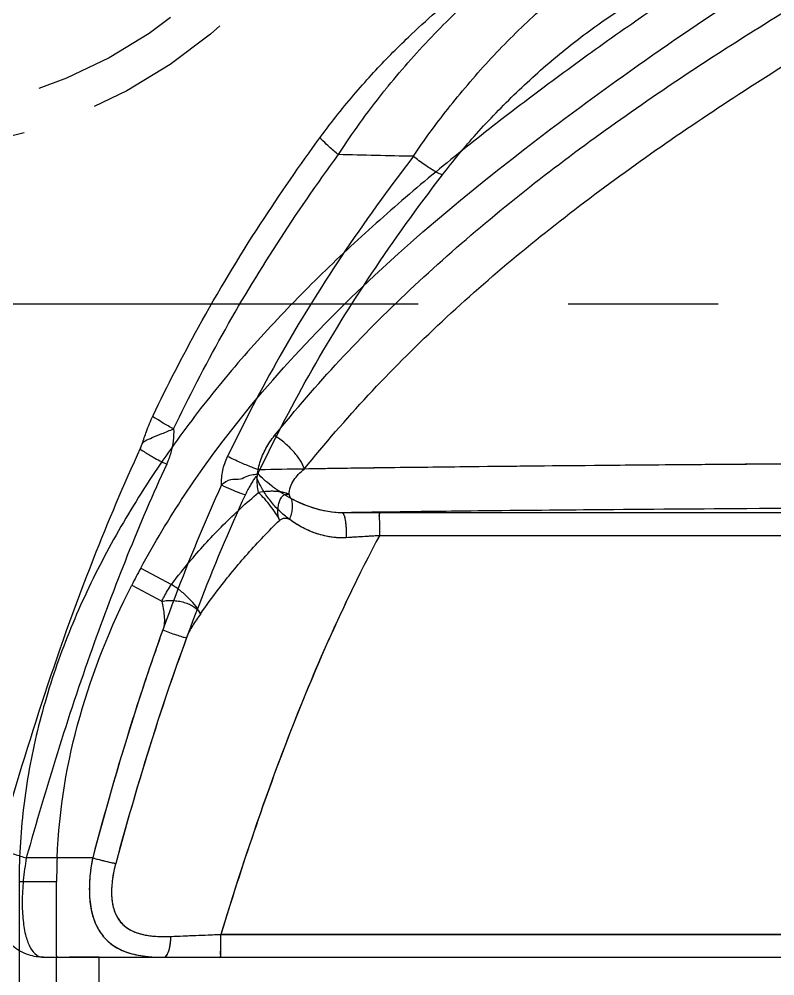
# Model space of a CAD drawing. Header units: millimetres. Extents: x 28656 to 29764, y -21384 to -20601.
# Drawn here: x 29170.18 to 29180.26, y -20746.22 to -20733.47 of the extents above; entities that cross this region are included whole.
import ezdxf

# ---------------------------------------------------------------- set-up
doc = ezdxf.new("R2010")
doc.units = ezdxf.units.MM
doc.header["$LTSCALE"] = 8
doc.linetypes.add('CENTER', pattern=[2, 1.25, -0.25, 0.25, -0.25])
doc.linetypes.add('HIDDEN', pattern=[0.375, 0.25, -0.125])
for name, color, linetype in [('Cav-cor', 30, 'Continuous'), ('CL', 1, 'Continuous'), ('PRODUCT', 1, 'Continuous'), ('SCREW', 52, 'HIDDEN'), ('SLIDE', 6, 'Continuous')]:
    doc.layers.add(name, color=color, linetype=linetype)

# ---------------------------------------------------------------- blocks, each defined once
blk = doc.blocks.new('cb_8')
at = {"linetype": 'HIDDEN'}
blk.add_circle((0, 0), 7, dxfattribs=at)
at = {"layer": 'SCREW'}
blk.add_circle((0, 0), 6.5, dxfattribs=at)

msp = doc.modelspace()

# ---------------------------------------------------------------- linework, layer by layer
at = {"layer": 'Cav-cor', "color": 241}
for p, q in [((29174.978, -20740.049), (29174.486, -20740.049)), ((29183.701, -20740.048), (29174.978, -20740.049)), ((29174.984, -20740.355), (29174.542, -20740.381)), ((29183.707, -20740.354), (29174.984, -20740.355)), ((29171.801, -20740.787), (29172.21, -20741.005)), ((29171.682, -20741.016), (29172.081, -20741.229)), ((29171.161, -20744.651), (29170.686, -20744.651)), ((29170.18, -20744.966), (29170.68, -20744.966)), ((29170.68, -20745.953), (29170.68, -20744.966)), ((29172.205, -20745.698), (29172.87, -20745.671)), ((29172.87, -20745.671), (29185.053, -20745.671)), ((29170.691, -20745.977), (29170.853, -20745.977)), ((29171.245, -20745.977), (29185.314, -20745.977))]:
    msp.add_line(p, q, dxfattribs=at)
for centre, radius, start, end in [((29181.585, -20746.048), 11.109, 151.7308, 153.0639), ((29178.499, -20744.966), 7.819, 177.6895, 179.9998), ((29171.288, -20732.017), 13.96, 269.8244, 270.0012)]:
    msp.add_arc(centre, radius, start, end, dxfattribs=at)
for points, knots in [([(29180.147, -20732.334), (29179.557, -20732.708), (29178.683, -20733.288), (29177.687, -20733.998), (29177.125, -20734.413), (29176.568, -20734.835), (29175.882, -20735.376), (29175.081, -20736.053), (29174.308, -20736.762), (29173.571, -20737.508), (29172.878, -20738.295), (29172.237, -20739.126), (29171.658, -20740.001), (29171.152, -20740.92), (29170.734, -20741.883), (29170.42, -20742.885), (29170.224, -20743.917), (29170.18, -20744.617), (29170.18, -20744.966)], [0, 0, 0, 0, 0.125011, 0.187519, 0.218774, 0.250029, 0.312537, 0.375045, 0.437554, 0.50006, 0.562565, 0.625068, 0.687569, 0.750065, 0.812556, 0.875042, 0.937523, 1, 1, 1, 1]), ([(29173.586, -20739.019), (29173.863, -20738.676), (29174.442, -20738.006), (29175.383, -20737.063), (29176.388, -20736.175), (29177.445, -20735.338), (29178.546, -20734.548), (29179.682, -20733.798), (29180.843, -20733.081), (29181.63, -20732.621), (29182.025, -20732.393)], [0, 0, 0, 0, 0.122492, 0.245857, 0.370058, 0.494997, 0.620571, 0.74667, 0.873181, 1, 1, 1, 1]), ([(29171.801, -20740.787), (29171.981, -20740.453), (29173.37, -20738.154), (29176.35, -20735.497), (29179.348, -20733.431), (29180.415, -20732.757)], [0, 0, 0, 0, 0.095957, 0.680965, 1, 1, 1, 1]), ([(29173.982, -20739.466), (29174.255, -20739.129), (29174.825, -20738.469), (29175.752, -20737.541), (29176.742, -20736.667), (29177.784, -20735.843), (29178.868, -20735.064), (29180.361, -20734.075), (29181.515, -20733.383), (29182.292, -20732.933)], [0, 0, 0, 0, 0.122412, 0.245704, 0.369875, 0.494818, 0.620418, 0.746562, 1, 1, 1, 1]), ([(29173.372, -20739.779), (29173.357, -20739.713), (29173.347, -20739.577), (29173.384, -20739.376), (29173.465, -20739.186), (29173.543, -20739.072), (29173.586, -20739.019)], [0, 0, 0, 0, 0.247818, 0.495593, 0.745919, 1, 1, 1, 1]), ([(29173.982, -20739.466), (29173.977, -20739.449), (29173.964, -20739.412), (29173.934, -20739.358), (29173.894, -20739.3), (29173.827, -20739.218), (29173.726, -20739.12), (29173.635, -20739.05), (29173.586, -20739.019)], [0, 0, 0, 0, 0.087237, 0.190012, 0.306694, 0.434888, 0.713951, 1, 1, 1, 1]), ([(29173.781, -20739.806), (29173.78, -20739.772), (29173.791, -20739.703), (29173.839, -20739.613), (29173.904, -20739.533), (29173.955, -20739.487), (29173.982, -20739.466)], [0, 0, 0, 0, 0.250605, 0.496327, 0.745358, 1, 1, 1, 1]), ([(29185.525, -20739.385), (29184.372, -20739.384), (29182.158, -20739.387), (29179.025, -20739.409), (29176.661, -20739.431), (29175.027, -20739.45), (29174.312, -20739.46), (29173.982, -20739.466)], [0, 0, 0, 0, 0.299798, 0.575413, 0.814035, 0.914259, 1, 1, 1, 1]), ([(29172.21, -20741.005), (29172.295, -20740.894), (29172.515, -20740.62), (29172.897, -20740.204), (29173.209, -20739.916), (29173.372, -20739.779)], [0, 0, 0, 0, 0.247968, 0.622332, 1, 1, 1, 1]), ([(29173.781, -20739.806), (29173.757, -20739.792), (29173.715, -20739.779), (29173.656, -20739.769), (29173.605, -20739.764), (29173.55, -20739.762), (29173.472, -20739.765), (29173.412, -20739.773), (29173.372, -20739.779)], [0, 0, 0, 0, 0.198147, 0.31243, 0.436393, 0.568616, 0.707722, 1, 1, 1, 1]), ([(29173.653, -20740.148), (29173.637, -20740.116), (29173.599, -20740.052), (29173.532, -20739.957), (29173.456, -20739.865), (29173.401, -20739.807), (29173.372, -20739.779)], [0, 0, 0, 0, 0.231249, 0.483625, 0.744372, 1, 1, 1, 1]), ([(29173.653, -20740.148), (29173.647, -20740.141), (29173.639, -20740.122), (29173.633, -20740.091), (29173.631, -20740.058), (29173.63, -20740.013), (29173.634, -20739.959), (29173.648, -20739.898), (29173.669, -20739.854), (29173.691, -20739.827), (29173.708, -20739.812), (29173.726, -20739.803), (29173.746, -20739.801), (29173.764, -20739.802), (29173.776, -20739.804), (29173.781, -20739.806)], [0, 0, 0, 0, 0.06483, 0.137678, 0.215724, 0.294224, 0.446582, 0.591266, 0.720654, 0.777296, 0.828239, 0.874373, 0.917931, 0.960189, 1, 1, 1, 1]), ([(29173.781, -20739.806), (29173.782, -20739.816), (29173.788, -20739.832), (29173.798, -20739.851), (29173.806, -20739.859), (29173.81, -20739.861)], [0, 0, 0, 0, 0.490731, 0.762255, 1, 1, 1, 1]), ([(29173.787, -20740.138), (29173.789, -20740.126), (29173.796, -20740.108), (29173.805, -20740.085), (29173.813, -20740.061), (29173.819, -20740.031), (29173.823, -20739.995), (29173.825, -20739.96), (29173.824, -20739.925), (29173.819, -20739.893), (29173.813, -20739.872), (29173.81, -20739.861)], [0, 0, 0, 0, 0.132152, 0.199317, 0.265721, 0.39654, 0.524897, 0.649551, 0.770284, 0.888452, 1, 1, 1, 1]), ([(29174.486, -20740.049), (29174.36, -20740.05), (29174.124, -20740.007), (29173.906, -20739.913), (29173.81, -20739.861)], [0, 0, 0, 0, 0.536755, 1, 1, 1, 1]), ([(29185.68, -20739.964), (29184.571, -20739.969), (29182.438, -20739.979), (29179.412, -20739.997), (29176.791, -20740.019), (29175.192, -20740.038), (29174.486, -20740.049)], [0, 0, 0, 0, 0.29739, 0.571576, 0.810795, 1, 1, 1, 1]), ([(29173.654, -20740.148), (29173.665, -20740.142), (29173.685, -20740.125), (29173.721, -20740.119), (29173.757, -20740.12), (29173.776, -20740.135), (29173.787, -20740.138)], [0, 0, 0, 0, 0.269832, 0.521503, 0.76178, 1, 1, 1, 1]), ([(29174.486, -20740.049), (29174.491, -20740.049), (29174.498, -20740.055), (29174.504, -20740.065), (29174.512, -20740.082), (29174.52, -20740.11), (29174.528, -20740.152), (29174.535, -20740.202), (29174.54, -20740.259), (29174.542, -20740.319), (29174.542, -20740.361), (29174.542, -20740.381)], [0, 0, 0, 0, 0.038887, 0.067843, 0.104322, 0.20019, 0.324344, 0.472581, 0.639257, 0.817863, 1, 1, 1, 1]), ([(29174.978, -20740.049), (29174.979, -20740.049), (29174.979, -20740.05), (29174.979, -20740.051), (29174.979, -20740.053), (29174.98, -20740.057), (29174.98, -20740.064), (29174.981, -20740.074), (29174.981, -20740.087), (29174.981, -20740.102), (29174.982, -20740.12), (29174.982, -20740.148), (29174.983, -20740.188), (29174.983, -20740.24), (29174.984, -20740.296), (29174.984, -20740.335), (29174.984, -20740.355)], [0, 0, 0, 0, 0.001832, 0.005934, 0.012368, 0.021128, 0.045555, 0.07905, 0.121375, 0.172055, 0.230558, 0.296347, 0.44738, 0.61954, 0.806483, 1, 1, 1, 1]), ([(29172.597, -20741.399), (29172.675, -20741.287), (29172.875, -20741.012), (29173.222, -20740.589), (29173.506, -20740.291), (29173.654, -20740.148)], [0, 0, 0, 0, 0.248683, 0.62328, 1, 1, 1, 1]), ([(29174.542, -20740.381), (29174.47, -20740.386), (29174.328, -20740.378), (29174.126, -20740.326), (29173.945, -20740.245), (29173.837, -20740.175), (29173.787, -20740.138)], [0, 0, 0, 0, 0.266283, 0.523698, 0.768951, 1, 1, 1, 1]), ([(29174.984, -20740.355), (29174.535, -20741.197), (29173.951, -20742.509), (29173.301, -20744.304), (29173.009, -20745.214), (29172.87, -20745.671)], [0, 0, 0, 0, 0.499894, 0.74995, 1, 1, 1, 1]), ([(29172.081, -20741.229), (29172.091, -20741.21), (29172.131, -20741.133), (29172.174, -20741.059), (29172.209, -20741.005)], [0, 0, 0, 0, 0.255118, 1, 1, 1, 1]), ([(29172.597, -20741.399), (29172.59, -20741.382), (29172.572, -20741.349), (29172.525, -20741.279), (29172.447, -20741.191), (29172.337, -20741.091), (29172.253, -20741.032), (29172.209, -20741.005)], [0, 0, 0, 0, 0.096231, 0.204691, 0.451686, 0.723872, 1, 1, 1, 1]), ([(29172.081, -20741.229), (29172.107, -20741.224), (29172.161, -20741.218), (29172.243, -20741.218), (29172.322, -20741.228), (29172.397, -20741.247), (29172.465, -20741.274), (29172.537, -20741.318), (29172.581, -20741.365), (29172.597, -20741.399)], [0, 0, 0, 0, 0.140462, 0.283212, 0.423691, 0.55852, 0.685118, 0.801558, 1, 1, 1, 1]), ([(29172.081, -20741.229), (29172.087, -20741.261), (29172.1, -20741.324), (29172.116, -20741.42), (29172.119, -20741.517), (29172.107, -20741.581), (29172.096, -20741.612)], [0, 0, 0, 0, 0.250093, 0.500236, 0.750381, 1, 1, 1, 1]), ([(29172.597, -20741.399), (29172.562, -20741.45), (29172.491, -20741.55), (29172.433, -20741.659), (29172.412, -20741.717)], [0, 0, 0, 0, 0.498571, 1, 1, 1, 1]), ([(29172.096, -20741.612), (29172.006, -20741.861), (29171.661, -20742.863), (29171.364, -20743.882), (29171.161, -20744.651)], [0, 0, 0, 0, 0.249892, 1, 1, 1, 1]), ([(29172.096, -20741.611), (29172.155, -20741.635), (29172.241, -20741.666), (29172.347, -20741.7), (29172.392, -20741.713), (29172.412, -20741.717)], [0, 0, 0, 0, 0.574195, 0.818401, 1, 1, 1, 1]), ([(29172.412, -20741.717), (29172.231, -20742.21), (29171.897, -20743.207), (29171.605, -20744.217), (29171.468, -20744.724)], [0, 0, 0, 0, 0.499867, 1, 1, 1, 1]), ([(29171.161, -20744.651), (29171.142, -20744.744), (29171.115, -20744.93), (29171.114, -20745.16), (29171.138, -20745.335), (29171.168, -20745.454), (29171.212, -20745.564), (29171.27, -20745.662), (29171.342, -20745.746), (29171.426, -20745.816), (29171.521, -20745.872), (29171.626, -20745.914), (29171.738, -20745.945), (29171.9, -20745.971), (29172.025, -20745.977), (29172.109, -20745.977)], [0, 0, 0, 0, 0.145268, 0.284002, 0.349564, 0.412109, 0.471688, 0.52877, 0.584201, 0.639092, 0.694528, 0.751389, 0.810221, 0.871307, 1, 1, 1, 1]), ([(29171.161, -20744.651), (29171.217, -20744.666), (29171.299, -20744.688), (29171.401, -20744.711), (29171.447, -20744.721), (29171.468, -20744.724)], [0, 0, 0, 0, 0.556373, 0.802995, 1, 1, 1, 1]), ([(29171.468, -20744.724), (29171.449, -20744.793), (29171.42, -20744.93), (29171.408, -20745.103), (29171.419, -20745.236), (29171.439, -20745.329), (29171.471, -20745.415), (29171.517, -20745.491), (29171.577, -20745.555), (29171.648, -20745.606), (29171.728, -20745.644), (29171.847, -20745.681), (29172.007, -20745.701), (29172.138, -20745.701), (29172.205, -20745.698)], [0, 0, 0, 0, 0.138973, 0.273171, 0.337351, 0.399065, 0.458271, 0.515465, 0.571619, 0.627969, 0.68553, 0.744878, 0.869191, 1, 1, 1, 1]), ([(29172.109, -20745.977), (29172.115, -20745.977), (29172.129, -20745.972), (29172.146, -20745.955), (29172.162, -20745.929), (29172.175, -20745.895), (29172.187, -20745.853), (29172.196, -20745.805), (29172.202, -20745.753), (29172.204, -20745.716), (29172.205, -20745.698)], [0, 0, 0, 0, 0.059326, 0.133901, 0.230197, 0.349503, 0.490043, 0.648881, 0.820989, 1, 1, 1, 1]), ([(29172.865, -20745.977), (29172.865, -20745.977), (29172.865, -20745.976), (29172.865, -20745.975), (29172.866, -20745.973), (29172.866, -20745.969), (29172.867, -20745.963), (29172.867, -20745.953), (29172.867, -20745.94), (29172.868, -20745.924), (29172.868, -20745.906), (29172.869, -20745.878), (29172.869, -20745.839), (29172.87, -20745.786), (29172.87, -20745.73), (29172.87, -20745.691), (29172.87, -20745.671)], [0, 0, 0, 0, 0.001484, 0.005212, 0.011294, 0.019728, 0.043588, 0.076636, 0.118637, 0.169115, 0.227529, 0.293342, 0.444723, 0.61757, 0.805443, 1, 1, 1, 1]), ([(29170.691, -20745.977), (29170.689, -20745.977), (29170.686, -20745.976), (29170.682, -20745.97), (29170.68, -20745.962), (29170.68, -20745.956), (29170.68, -20745.953)], [0, 0, 0, 0, 0.173584, 0.369741, 0.638732, 1, 1, 1, 1]), ([(29171.245, -20745.977), (29171.171, -20745.976), (29171.066, -20745.975), (29170.935, -20745.976), (29170.879, -20745.977), (29170.853, -20745.977)], [0, 0, 0, 0, 0.567581, 0.801291, 1, 1, 1, 1])]:
    msp.add_open_spline(points, degree=3, knots=knots, dxfattribs=at)
msp.add_open_spline([(29170.686, -20744.651), (29170.739, -20743.344), (29171.116, -20742.129), (29171.682, -20741.016)], degree=3, dxfattribs=at)
at = {"layer": 'CL', "color": 6, "linetype": 'CENTER'}
msp.add_line((29239.501, -20737.266), (29168.041, -20737.266), dxfattribs=at)
at = {"layer": 'PRODUCT'}
for p, q in [((29171.8, -20739.187), (29171.822, -20739.129)), ((29183.701, -20740.048), (29174.978, -20740.049)), ((29183.707, -20740.354), (29174.984, -20740.355)), ((29171.161, -20744.651), (29170.276, -20744.651)), ((29185.053, -20745.671), (29172.87, -20745.671)), ((29170.507, -20745.977), (29185.316, -20745.977))]:
    msp.add_line(p, q, dxfattribs=at)
for points, start_tangent, end_tangent in [([(29174.906, -20734.178), (29175.371, -20733.705), (29176.115, -20733.064), (29176.85, -20732.561), (29177.525, -20732.227), (29177.944, -20732.099)], (0.677913, 0.735143), (0.978602, 0.205761)), ([(29175.099, -20734.361), (29175.718, -20733.663), (29176.367, -20733.055), (29176.992, -20732.582), (29177.55, -20732.263), (29177.95, -20732.112)], (0.636994, 0.770869), (0.964841, 0.262833)), ([(29175.436, -20735.295), (29175.895, -20734.665), (29176.438, -20734.027), (29177.029, -20733.434), (29177.624, -20732.929), (29178.183, -20732.537), (29178.685, -20732.267), (29179.114, -20732.114)], (0.557684, 0.830054), (0.970693, 0.240325)), ([(29175.823, -20735.544), (29176.276, -20734.998), (29176.811, -20734.444), (29177.389, -20733.929), (29177.968, -20733.491), (29178.508, -20733.152), (29178.989, -20732.919)], (0.608581, 0.793492), (0.92684, 0.375456)), ([(29174.202, -20735.033), (29174.67, -20734.443), (29174.906, -20734.178)], (0.590388, 0.807119), (0.677913, 0.735143)), ([(29175.037, -20734.438), (29175.06, -20734.41), (29175.082, -20734.382)], (0.622711, 0.782452), (0.62791, 0.778286)), ([(29175.082, -20734.382), (29175.09, -20734.371), (29175.099, -20734.361)], (0.627904, 0.778291), (0.629874, 0.776697)), ([(29174.438, -20735.273), (29174.722, -20734.854), (29175.037, -20734.438)], (0.541739, 0.840547), (0.624642, 0.780911)), ([(29171.965, -20738.752), (29172.572, -20737.574), (29173.397, -20736.198), (29174.202, -20735.033)], (0.433888, 0.900967), (0.590597, 0.806966)), ([(29174.438, -20735.273), (29174.314, -20735.171), (29174.229, -20735.088), (29174.2, -20735.038), (29174.203, -20735.035)], (-0.791574, 0.611074), (0.845817, 0.533474)), ([(29172.24, -20738.929), (29172.886, -20737.681), (29173.618, -20736.463), (29174.438, -20735.273)], (0.433776, 0.901021), (0.590555, 0.806997)), ([(29175.436, -20735.295), (29174.934, -20735.285), (29174.438, -20735.273)], (-0.999836, 0.018135), (-0.999678, 0.025386)), ([(29175.436, -20735.295), (29174.475, -20736.635), (29173.657, -20737.96), (29172.959, -20739.298)], (-0.608428, -0.793609), (-0.433524, -0.901142)), ([(29175.823, -20735.544), (29175.727, -20735.499), (29175.588, -20735.41), (29175.436, -20735.295)], (-0.963607, 0.267322), (-0.777507, 0.628874)), ([(29173.389, -20739.476), (29174.088, -20738.141), (29174.882, -20736.856), (29175.823, -20735.544)], (0.433575, 0.901117), (0.608573, 0.793498)), ([(29171.822, -20739.129), (29171.877, -20738.965), (29171.965, -20738.752)], (0.304745, 0.952434), (0.434687, 0.900581)), ([(29172.24, -20738.929), (29172.099, -20738.853), (29172.002, -20738.791), (29171.965, -20738.755), (29171.966, -20738.754)], (-0.891691, 0.452644), (0.837898, 0.545827)), ([(29171.861, -20739.09), (29171.953, -20739.047), (29172.084, -20738.994), (29172.24, -20738.929)], (0.856822, 0.515613), (0.920512, 0.390713)), ([(29172.24, -20738.929), (29172.234, -20739.089), (29172.203, -20739.247), (29172.147, -20739.4)], (0.04017, -0.999193), (-0.417407, -0.90872)), ([(29171.822, -20739.129), (29171.861, -20739.09)], (0.287413, 0.957807), (0.856822, 0.515613)), ([(29169.901, -20744.513), (29170.483, -20742.588), (29171.172, -20740.663), (29171.799, -20739.187)], (0.269474, 0.963008), (0.417603, 0.908629)), ([(29171.801, -20739.189), (29171.799, -20739.19), (29171.846, -20739.234)], (-0.8393, -0.543669), (0.851276, -0.524718)), ([(29171.846, -20739.234), (29171.969, -20739.309), (29172.147, -20739.4)], (0.851276, -0.524718), (0.900131, -0.435619)), ([(29172.878, -20739.678), (29172.895, -20739.486), (29172.959, -20739.298)], (-0.028023, 0.999607), (0.433416, 0.901194)), ([(29173.389, -20739.476), (29173.284, -20739.443), (29173.129, -20739.379), (29172.959, -20739.298)], (-0.982373, 0.18693), (-0.891776, 0.452476)), ([(29172.147, -20739.4), (29171.153, -20741.863), (29170.276, -20744.651)], (-0.417581, -0.90864), (-0.269467, -0.96301)), ([(29173.366, -20739.53), (29173.373, -20739.512), (29173.38, -20739.494), (29173.389, -20739.476)], (0.337084, 0.941474), (0.473543, 0.88077)), ([(29185.525, -20739.385), (29182.437, -20739.389), (29179.859, -20739.403), (29177.725, -20739.421), (29175.989, -20739.439), (29174.556, -20739.457), (29173.389, -20739.476)], (-1, 0.000918), (-0.999809, -0.01955)), ([(29173.366, -20739.53), (29173.302, -20739.545), (29173.215, -20739.564), (29173.132, -20739.603), (29172.998, -20739.609), (29172.878, -20739.678)], (-0.932839, -0.360293), (-0.820874, -0.571109)), ([(29173.344, -20739.566), (29173.325, -20739.581), (29173.295, -20739.626), (29173.263, -20739.679), (29173.23, -20739.74), (29173.197, -20739.805)], (-0.994053, -0.108894), (-0.41935, -0.907824)), ([(29173.366, -20739.53), (29173.359, -20739.542), (29173.352, -20739.554), (29173.344, -20739.566)], (-0.455452, -0.89026), (-0.591295, -0.806455)), ([(29174.542, -20740.381), (29174.411, -20740.381), (29174.274, -20740.361), (29174.131, -20740.322), (29173.987, -20740.261), (29173.847, -20740.18), (29173.714, -20740.081), (29173.59, -20739.962), (29173.482, -20739.826), (29173.397, -20739.687), (29173.344, -20739.566)], (-0.998195, -0.060049), (-0.336225, 0.941782)), ([(29174.486, -20740.049), (29174.383, -20740.045), (29174.271, -20740.029), (29174.153, -20740.001), (29174.029, -20739.961), (29173.905, -20739.909), (29173.782, -20739.846), (29173.66, -20739.772), (29173.544, -20739.689), (29173.442, -20739.604), (29173.366, -20739.53)], (-0.999991, -0.004327), (-0.69338, 0.720572)), ([(29172.878, -20739.678), (29172.256, -20741.177), (29171.684, -20742.834), (29171.161, -20744.651)], (-0.414218, -0.910178), (-0.255574, -0.96679)), ([(29172.878, -20739.678), (29173.003, -20739.736), (29173.118, -20739.781), (29173.197, -20739.805)], (0.901442, -0.4329), (0.977932, -0.208925)), ([(29173.197, -20739.805), (29172.574, -20741.284), (29171.998, -20742.923), (29171.468, -20744.724)], (-0.419199, -0.907894), (-0.261293, -0.965259)), ([(29183.701, -20739.973), (29182.404, -20739.98), (29179.715, -20739.996), (29177.569, -20740.013), (29175.875, -20740.03), (29174.978, -20740.042)], (-0.999989, -0.004741), (-0.999898, -0.01427)), ([(29174.978, -20740.042), (29174.486, -20740.049)], (-0.999898, -0.01427), (-0.999871, -0.016052)), ([(29174.978, -20740.049), (29174.731, -20740.049), (29174.486, -20740.049)], (-1, -0.000153), (-0.999999, -0.001629)), ([(29174.486, -20740.049), (29174.509, -20740.076), (29174.527, -20740.149), (29174.539, -20740.257), (29174.542, -20740.381)], (0.998901, -0.046878), (-0.014127, -0.9999)), ([(29174.978, -20740.049), (29174.98, -20740.073), (29174.982, -20740.139), (29174.983, -20740.238), (29174.984, -20740.355)], (0.894457, -0.447155), (0.000152, -1)), ([(29174.984, -20740.355), (29174.222, -20741.937), (29173.518, -20743.711), (29172.87, -20745.671)], (-0.469882, -0.882729), (-0.291109, -0.95669)), ([(29174.984, -20740.355), (29174.761, -20740.368), (29174.542, -20740.381)], (-0.998181, -0.060295), (-0.998197, -0.060022)), ([(29170.507, -20745.977), (29170.308, -20745.945), (29170.087, -20745.821), (29169.923, -20745.615), (29169.834, -20745.357), (29169.813, -20745.046), (29169.863, -20744.668), (29169.901, -20744.513)], (-0.999995, 0.003269), (0.26944, 0.963017)), ([(29169.902, -20744.513), (29169.922, -20744.529), (29169.998, -20744.561), (29170.12, -20744.603), (29170.276, -20744.651)], (0.25915, -0.965837), (0.959056, -0.283217)), ([(29170.276, -20744.651), (29170.236, -20744.952), (29170.221, -20745.235), (29170.233, -20745.488), (29170.271, -20745.698), (29170.333, -20745.854), (29170.414, -20745.947), (29170.508, -20745.977)], (-0.169919, -0.985458), (1, -0.000081)), ([(29171.161, -20744.651), (29171.127, -20744.865), (29171.116, -20745.097), (29171.137, -20745.32), (29171.194, -20745.515), (29171.287, -20745.679), (29171.42, -20745.809), (29171.601, -20745.903), (29171.832, -20745.959), (29172.109, -20745.977)], (-0.19931, -0.979936), (1, 0.000162)), ([(29171.161, -20744.651), (29171.275, -20744.681), (29171.383, -20744.707), (29171.468, -20744.724)], (0.963238, -0.26865), (0.984554, -0.175083)), ([(29171.468, -20744.724), (29171.431, -20744.888), (29171.413, -20745.064), (29171.42, -20745.232), (29171.458, -20745.379), (29171.528, -20745.499), (29171.633, -20745.594), (29171.78, -20745.659), (29171.971, -20745.694), (29172.205, -20745.698)], (-0.261308, -0.965255), (0.999178, 0.040545)), ([(29172.109, -20745.977), (29172.155, -20745.94), (29172.189, -20745.839), (29172.205, -20745.698)], (1, 0.000245), (0.027969, 0.999609)), ([(29172.205, -20745.698), (29172.533, -20745.685), (29172.87, -20745.671)], (0.999185, 0.04036), (0.999149, 0.041247)), ([(29172.865, -20745.977), (29172.867, -20745.953), (29172.869, -20745.887), (29172.87, -20745.788), (29172.87, -20745.671)], (1, 0), (0, 1))]:
    msp.add_spline(points, degree=3, dxfattribs=dict(at, start_tangent=start_tangent, end_tangent=end_tangent))
at = {"layer": 'SLIDE'}
for p, q in [((29170.18, -20744.966), (29170.18, -20751.285)), ((29170.68, -20751.285), (29170.68, -20745.977)), ((29171.245, -20751.226), (29171.245, -20745.977))]:
    msp.add_line(p, q, dxfattribs=at)

# ---------------------------------------------------------------- block references
at = {"layer": 'SCREW'}
msp.add_blockref('cb_8', (29168.28, -20728.266), dxfattribs=at)

doc.saveas('drawing.dxf')
